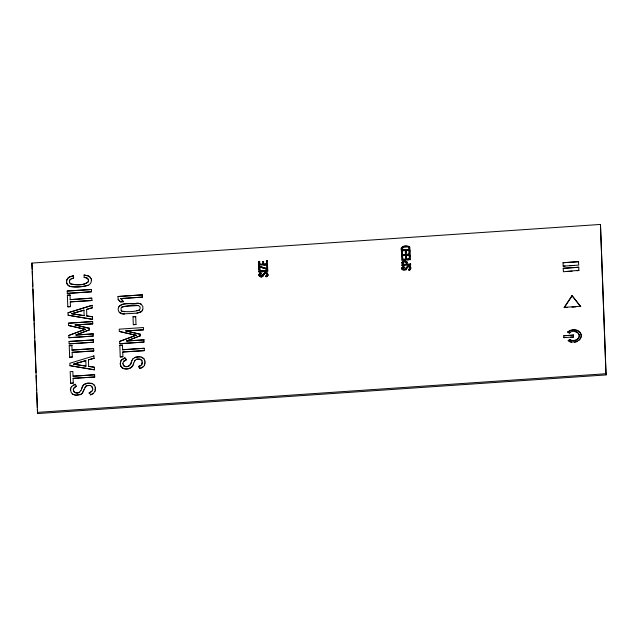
<?xml version="1.0" encoding="UTF-8"?>
<svg xmlns="http://www.w3.org/2000/svg" width="638" height="638" viewBox="0 0 638 638"><rect width="100%" height="100%" fill="white"/><g stroke="black" fill="none" stroke-linecap="round" stroke-linejoin="round"><path stroke-width="0.96" d="M401.438 250.925C399.324 245.782 406.757 244.832 409.66 246.882L410.098 250.335L401.39 250.575L404.325 250.734M401.342 248.07L401.318 248.525M95.365 388.534L94.934 391.389M95.293 390.089L95.214 387.21M144.993 362.169L144.563 365.032M267.92 274.874C266.397 267.689 262.952 276.852 260.424 275.672L260.16 275.289L260.464 276.015C263.374 277.602 262.665 272.53 265.296 272.793C267.474 272.067 268.981 275.05 267.258 276.437L267.96 275.217M410.816 268.678L409.676 270.177L410.84 268.167C408.862 261.261 405.912 270.36 403.28 269.124L403.009 268.742L403.32 269.475C406.135 270.56 407.945 262.808 410.792 267.689L410.744 267.338M407.243 264.363L410.609 264.132L407.243 264.363L407.196 262.912C407.315 259.905 401.398 260.36 401.892 263.271L401.972 265.536L403.902 265.4M66.631 281.892L66.775 280.234A6.141 4.865 -6.9 0 1 69.725 276.82L73.522 275.736L69.733 276.932A6.141 4.865 -6.9 0 0 66.791 280.353M91.378 280.09L91.218 281.837A6.244 4.944 -6.9 0 1 88.004 285.369C82.382 286.988 76.161 287.419 70.371 286.566A6.244 4.944 -6.9 0 1 66.926 283.487L66.615 281.773M70.611 389.962L70.826 387.92M120.239 363.604L121.3 359.999L124.873 357.926C129.506 360.438 119.131 363.014 126.045 359.952M259.1 274.826L259.195 275.64L259.188 274.141L260.009 273.152L260.759 272.841L261.221 273.909L260.097 275.106L260.32 274.045L261.181 273.566M259.14 275.169L259.188 274.141M401.956 268.279L402.052 269.1L402.036 267.593L402.865 266.604L403.615 266.293L404.077 267.37L403.009 268.183L404.037 267.019M401.996 268.63L402.036 267.593M69.351 281.589L69.462 280.736L69.757 283.049M92.693 388.709C94.32 391.086 84.104 395.815 91.944 391.214M142.154 363.628L141.572 364.856L142.322 362.352M142.17 363.748L142.027 360.829L141.277 359.744C139.028 358.412 135.447 358.747 134.451 361.283M266.979 275.225L265.807 275.831L266.269 276.916L265.847 276.174L267.035 274.771L266.62 273.495C263.51 272.059 262.657 279.803 259.283 275.696L259.738 276.31M409.787 268.335L409.851 267.88L409.62 269.084L408.703 269.635L409.125 270.376L408.655 269.284L409.827 268.686M402.267 248.437L403.033 247.313L407.586 246.938L408.631 247.153L409.062 248.326L409.11 249.594L402.363 250.048L402.267 248.437L402.363 250.048M402.315 248.788L402.339 247.935M73.282 389.778C73.346 386.492 79.989 384.132 73.426 388.574M122.903 363.421L123.628 361.299M260.113 274.372L260.2 275.632M402.969 267.824L403.056 269.092M406.087 262.226L406.231 262.944L405.385 261.795L403.136 262.13L402.897 264.658L406.286 264.427L406.191 262.593M402.897 264.658L402.921 262.792M401.382 248.421C402.578 245.662 407.515 245.797 409.708 247.233L409.66 246.882M140.304 303.8C142.856 304.932 137.664 302.444 136.588 303.225C131.165 304.98 122.209 301.399 118.532 307.261C116.945 310.618 119.984 314.789 124.617 314M142.665 309.972L142.178 310.85L142.944 308.967L142.84 306.591L141.213 304.174M144.906 363.612L143.917 366.172L140.185 368.485C135.551 366.053 144.316 364.362 139.004 366.411M84.056 389.419L82.358 393.096L80.635 394.459L75.707 395.169L72.405 394.117L75.723 395.289L80.643 394.579L82.366 393.215L85.963 386.078L84.822 387.641M133.685 363.062C133.23 367.847 128.222 369.777 124.067 368.74C121.914 369.625 119.609 362.886 120.734 366.029M402.594 269.762L402.131 269.148C405.513 273.255 406.366 265.52 409.476 266.947L409.891 268.231M405.537 269.93L406.199 269.794L407.754 266.772M80.874 390.679L83.355 385.049M131.245 362.161C131.077 365.949 126.635 367.655 123.939 365.957C128.031 368.636 131.635 364.33 131.938 360.35M81.632 388.638C82.366 383.885 87.406 382.337 91.513 383.302C93.706 383.685 96.234 387.928 93.579 384.419M133.701 363.181L134.945 360.486M264.898 273.319L263.909 274.675M407.06 262.059L407.108 262.409C406.159 260.631 402.698 260.934 401.94 262.76L401.9 262.401M69.478 280.856L70.419 279.284L69.821 279.962M70.842 388.04L71.671 386.357M120.47 361.682L121.316 360.119L124.873 357.926M259.227 274.484L260.759 272.841M402.084 267.944L403.615 266.293M80.859 390.56L78.873 392.777L79.742 392.274M139.212 303.361C133.087 304.262 122.767 301.599 118.532 307.261M94.918 391.269L93.339 393.502L90.556 394.842L89.36 392.649M133.007 364.96C131.292 369.729 123.054 370.399 120.726 365.909M263.031 276.254L263.669 275.353M131.954 360.47L132.983 358.692M567.15 307.5L564.207 307.341L572.007 295.617L580.668 306.583L572.007 295.617M564.255 307.691L572.047 295.968M402.387 248.294L403.623 247.209M121.172 310.483L121.89 311.145C127.472 312.134 134.044 311.838 139.451 310.068C144.036 301.973 125.806 306.033 121.746 307.157L121.076 308.034L121.172 310.483L121.906 311.264L124.53 311.735M119.25 312.405L123.214 313.904L136.963 313.162L140.591 312.213L142.162 310.738M132.999 358.811L135.934 357.033L139.858 356.754L142.266 357.463L143.957 358.851L141.157 357.065M574.862 331.664A5.814 4.61 -6.9 0 1 578.634 338.18A5.814 4.61 -6.9 0 1 569.551 339.759L568.211 340.947L569.511 339.4A5.814 4.61 -6.9 0 0 577.709 338.85A5.814 4.61 -6.9 0 0 577.462 332.326A5.814 4.61 -6.9 0 0 569.271 332.884L567.844 331.88L569.311 333.235A5.814 4.61 -6.9 0 1 570.484 332.422M140.519 365.765L141.556 364.737M71.687 386.476L75.244 384.283L76.432 386.421M136.947 313.043L141.477 311.599M70.435 279.396L73.601 278.016L71.265 278.718M266.229 276.573L267.218 276.094M92.63 383.701L87.837 383.294L84.112 384.355M85.971 386.197L87.996 385.416L90.468 385.48L92.414 387.306M404.093 261.819L403.136 262.13M138.151 305.546L124.338 306.439L121.746 307.157M136.859 310.778L139.451 310.068M73.155 385.264L75.244 384.283M75.986 334.918L89.424 329.806L76.002 335.038L93.116 333.873L76.002 335.038M126.747 340.899L140.24 335.779L126.763 341.011L143.933 339.847L126.763 341.011M68.848 335.436L85.277 329.28L68.848 335.436L68.936 337.725L93.196 336.074L93.1 333.762M119.665 341.402L136.093 335.245L119.665 341.402L119.753 343.699L144.013 342.048L143.917 339.727M140.185 368.485L142.968 367.145M409.078 270.026L409.628 269.818M260.073 276.525L261.492 277.075L262.689 276.477M87.996 285.25C82.374 286.869 76.145 287.307 70.363 286.446A6.244 4.944 -6.9 0 1 66.91 283.368M139.858 356.754L134.706 357.432M68.011 312.787L92.055 305.355L68.011 312.787L68.106 315.212L92.574 319.351L92.47 316.767L86.824 315.922L92.47 316.767M93.922 355.924L69.869 363.237L69.965 365.662L94.432 369.801L94.328 367.217L88.682 366.379L94.328 367.217M71.775 313.689L83.937 310.188L71.775 313.689L84.144 315.643L71.791 313.808M86.585 309.422L92.143 307.819L86.585 309.422L86.84 316.041M73.633 364.139L85.795 360.637L73.633 364.139L86.002 366.092L73.641 364.258M88.443 359.872L94.001 358.277L88.443 359.872L88.69 366.491M73.266 389.659L74.311 392.314L77.031 393.048L78.857 392.657M142.043 360.949L140.105 359.242L136.46 359.266M90.468 385.48L86.832 385.623M31.9 263.079L600.462 224.44L606.1 374.921L37.538 413.56L31.9 263.079L32.227 269.236M402.315 249.697L409.11 249.594M409.237 253.972L406.422 254.522L409.285 254.323L409.133 251.093L410.09 251.029L410.274 255.072L401.613 255.663L401.43 251.619L402.387 251.547L402.53 254.785L405.465 254.586L405.321 251.731L406.326 252.018L405.321 251.731M258.693 261.381L259.69 261.668L258.693 261.381L258.876 265.424L258.741 261.732M266.397 260.862L267.402 261.141L266.397 260.862L266.548 264.084L263.685 264.284L266.509 263.741M402.426 251.906L401.43 251.619M409.133 251.093L410.09 251.029M262.593 261.5L263.59 261.779L262.593 261.5L262.728 264.347L259.754 264.204L262.728 264.347M402.387 251.547L402.49 254.434L405.465 254.586M258.829 265.073L267.537 264.834L263.685 265.097M403.535 255.527L408.344 255.2M266.588 265.567L267.577 265.855L266.588 265.567L266.732 268.574L258.876 266.166L266.732 268.574M407.562 260.001L410.401 259.451L401.781 260.392L401.605 256.348L402.562 256.285L402.706 259.514L405.64 259.315L405.497 256.468L406.454 256.396L405.537 256.819M409.309 255.822L410.314 256.117L409.309 255.822L409.46 259.06L406.597 259.251L409.413 258.709M402.602 256.635L401.605 256.348M402.562 256.285L402.666 259.164L405.64 259.315M258.996 269.579L259.985 269.866L259.044 269.93L258.876 266.166M267.705 269.419L259.849 266.995L267.705 269.419L267.529 265.504M259.044 270.863L267.705 270.273L259.044 270.863L259.116 272.019L262.968 271.756M259.076 271.668L267.777 271.429L267.705 270.273M402.857 264.307L406.286 264.427M408.711 265.073L410.633 264.945L410.561 263.781M67.213 291.032L91.481 289.5L67.213 291.032L67.309 293.416L91.561 291.765L91.465 289.381M67.365 295.187L70.044 295.123L67.365 295.187L67.803 306.79L70.467 306.607L70.284 301.87L91.888 300.514L70.284 301.87M563.027 262.728L578.522 261.676L563.027 262.728L563.179 266.158L565.116 266.03M91.784 298.153L70.204 299.621L91.784 298.153L91.888 300.514M569.965 265.695L573.841 265.432M118.006 296.503L142.266 294.852L118.006 296.503L118.126 299.334L120.51 301.91L123.477 301.71L120.861 298.568L142.346 297.109L120.861 298.568M563.234 268.311L578.73 267.258L563.234 268.311L563.386 271.748L578.841 270.337L576.951 270.823M118.126 299.334L120.494 301.798L123.461 301.591M567.262 271.485L572.103 271.15M133.015 316.703L135.719 316.639L133.015 316.703L133.302 324.678L135.99 324.495L135.703 316.52M68.394 323.203L92.646 321.552L68.394 323.203L68.489 325.468L85.285 329.391M75.156 324.925L92.741 323.849L75.156 324.925L89.376 328.307L75.164 325.037M136.109 335.365L119.306 331.441L119.21 329.176L143.462 327.525L143.558 329.822L125.973 330.899L143.558 329.822M564.207 307.341L580.62 306.224M571.975 307.173L575.835 306.91M69.063 341.482L93.339 339.95L69.063 341.482L69.167 343.866L93.419 342.223L93.323 339.831M69.223 345.636L71.903 345.573L69.223 345.636L69.654 357.24L72.325 357.057L72.142 352.328L93.738 350.964L72.142 352.328M119.808 345.302L122.488 345.238L119.808 345.302L120.239 356.913L122.911 356.73L122.727 351.993L144.324 350.629L122.727 351.993M93.642 348.603L72.062 350.071L93.642 348.603L93.738 350.964M144.228 348.276L122.648 349.744L144.228 348.276L144.324 350.629M563.769 335.755L573.458 335.094L563.769 335.755L563.872 337.646L565.81 337.518M570.651 337.191L573.562 336.992L573.458 335.094M73.099 378.35L94.703 376.994L73.099 378.35L73.282 383.087L70.619 383.271L70.18 371.659L72.844 371.483L73.027 376.213L94.615 374.745L73.027 376.213M73.553 391.134L75.459 392.809L77.716 393M37.395 412.379L605.956 373.74L606.1 374.921M69.741 282.937L70.786 284.038C76.297 285.058 83.993 285.84 88.355 281.789L88.323 279.189L86.042 277.634L84.16 277.418L84.064 275.018L89.368 276.31L91.122 278.702M125.973 330.899L140.193 334.272L125.989 331.01M136.093 335.245L119.306 331.441M85.277 329.28L68.489 325.468M70.77 283.918C76.289 284.939 83.977 285.72 88.347 281.669L88.618 280.281L87.43 278.128L84.16 277.418M406.127 262.577L405.385 261.795M409.74 267.33L409.054 266.724M266.891 273.877L266.198 273.271M90.452 277.434L87.94 275.696L84.064 275.018M72.405 394.117L71.113 392.386L70.595 389.842M120.877 298.68L123.477 301.71M123.182 364.776L123.939 365.957M403.655 266.652L404.077 267.37M260.806 273.192L261.221 273.909M124.881 358.046L126.061 360.063M143.941 358.731L144.858 360.964M138.988 366.292L140.169 368.365M402.012 268.742L402.179 269.499M259.156 275.289L259.323 276.039M94.863 386.062L95.229 387.322M122.895 363.301L123.198 364.896M92.709 388.829L91.665 386.221M91.106 278.583L91.386 280.21M573.562 336.992L563.872 337.646M563.179 266.158L578.682 265.105L578.522 261.676M408.91 247.488L408.631 247.153M409.062 248.326L409.07 249.243M410.633 264.945L401.972 265.536M402.873 262.441L402.841 263.175M144.013 342.048L119.753 343.699M135.99 324.495L133.302 324.678M122.911 356.73L120.239 356.913M91.561 291.765L67.309 293.416M92.574 319.351L68.106 315.212M93.196 336.074L68.936 337.725M93.419 342.223L69.167 343.866M94.432 369.801L69.965 365.662M93.339 393.502L90.556 394.842M70.467 306.607L67.803 306.79M72.325 357.057L69.654 357.24M73.282 383.087L70.619 383.271M144.842 360.845L145.009 362.288M120.223 363.485L120.391 364.896M406.286 251.667L406.422 254.522M406.454 256.396L406.597 259.251M405.497 256.468L405.593 258.964M263.55 261.436L263.685 264.284M600.462 224.44L605.956 373.74M578.73 267.258L578.889 270.695M410.266 255.758L410.449 259.802M409.173 251.444L409.285 254.323M409.349 256.181L409.46 259.06M267.362 260.798L267.537 264.834M266.445 261.205L266.548 264.084M259.65 261.317L259.802 264.547M259.849 266.995L259.985 269.866M258.916 266.509L259.044 269.93M259.084 271.206L259.116 272.019M142.266 294.852L142.362 297.22M140.185 334.16L140.256 335.891M122.472 345.126L122.656 349.855M92.055 305.355L92.159 307.939M92.646 321.552L92.741 323.849M93.906 355.805L94.017 358.389M94.599 374.634L94.703 376.994M89.368 328.187L89.44 329.926M83.937 310.188L84.144 315.643M85.795 360.637L86.002 366.092M73.522 275.736L73.617 278.136M70.028 295.003L70.22 299.74M71.887 345.453L72.07 350.19M32.299 271.222L32.849 286.151M32.961 289.142L33.511 304.071M33.583 306.065L34.133 320.994M34.205 322.98L34.755 337.909M34.867 340.899L35.409 355.829M35.489 357.822L36.039 372.751M36.143 375.734L36.693 390.663M36.765 392.657L37.315 407.586M37.395 409.58L37.538 413.56M567.844 331.88A7.776 6.157 -6.9 0 1 578.81 331.138A7.776 6.157 -6.9 0 1 579.129 339.855A7.776 6.157 -6.9 0 1 568.171 340.596M567.892 332.231A7.776 6.157 -6.9 0 1 578.849 331.489A7.776 6.157 -6.9 0 1 579.168 340.206M577.597 341.29A7.776 6.157 -6.9 0 1 574.431 342.311M571.744 342.311A7.776 6.157 -6.9 0 1 569.854 341.816"/></g></svg>
